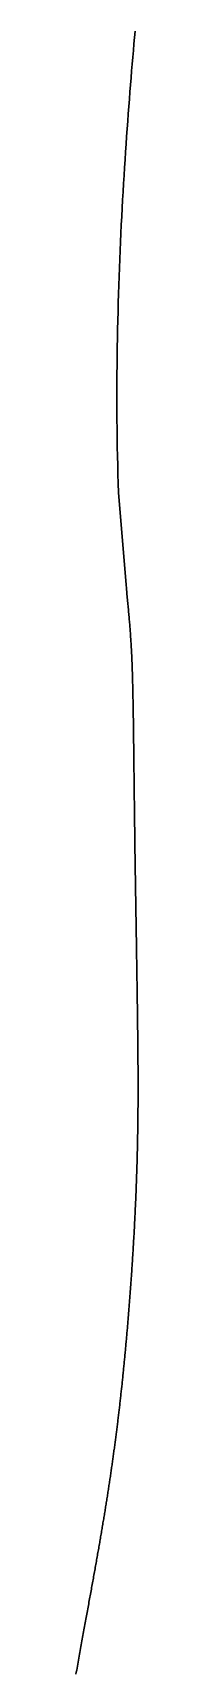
# Model space of a CAD drawing. Header units: inches. Extents: x 130170 to 284068, y 377793 to 804530.
# Drawn here: x 253784.86 to 253786.51, y 737304.74 to 737348.46 of the extents above; entities that cross this region are included whole.
import ezdxf

# ---------------------------------------------------------------- set-up
doc = ezdxf.new("R2010")
doc.units = ezdxf.units.IN
doc.header["$MEASUREMENT"] = 0
doc.layers.add('muni_il', color=7, linetype='Continuous')

msp = doc.modelspace()

# ---------------------------------------------------------------- linework, layer by layer
at = {"layer": 'muni_il'}
for points in [[(253786.435, 737348.509), (253786.42, 737348.338), (253786.405, 737348.165), (253786.389, 737347.989), (253786.374, 737347.811), (253786.359, 737347.631), (253786.344, 737347.449), (253786.328, 737347.264), (253786.313, 737347.076), (253786.298, 737346.887), (253786.283, 737346.695), (253786.268, 737346.501), (253786.254, 737346.305), (253786.239, 737346.106), (253786.225, 737345.906), (253786.211, 737345.703), (253786.196, 737345.498), (253786.183, 737345.291), (253786.169, 737345.082), (253786.156, 737344.871), (253786.143, 737344.658), (253786.13, 737344.444), (253786.117, 737344.227), (253786.105, 737344.009), (253786.093, 737343.789), (253786.081, 737343.567), (253786.07, 737343.344), (253786.059, 737343.119), (253786.049, 737342.893), (253786.039, 737342.665), (253786.029, 737342.436), (253786.02, 737342.205), (253786.012, 737341.974), (253786.004, 737341.741), (253785.996, 737341.507), (253785.989, 737341.272), (253785.982, 737341.037), (253785.976, 737340.8), (253785.971, 737340.562), (253785.967, 737340.324), (253785.962, 737340.085), (253785.959, 737339.846), (253785.956, 737339.606), (253785.954, 737339.365), (253785.953, 737339.124), (253785.952, 737338.883), (253785.952, 737338.641), (253785.953, 737338.399), (253785.954, 737338.157), (253785.956, 737337.914), (253785.959, 737337.672), (253785.963, 737337.429), (253785.967, 737337.186), (253785.973, 737336.944), (253785.979, 737336.701), (253785.985, 737336.458), (253785.993, 737336.215), (253786.195, 737333.758), (253786.203, 737333.671), (253786.207, 737333.627), (253786.212, 737333.583), (253786.216, 737333.539), (253786.22, 737333.496), (253786.224, 737333.452), (253786.229, 737333.409), (253786.233, 737333.365), (253786.237, 737333.323), (253786.241, 737333.28), (253786.245, 737333.237), (253786.249, 737333.195), (253786.253, 737333.153), (253786.257, 737333.112), (253786.26, 737333.07), (253786.264, 737333.029), (253786.268, 737332.988), (253786.271, 737332.948), (253786.275, 737332.907), (253786.279, 737332.867), (253786.282, 737332.827), (253786.285, 737332.788), (253786.289, 737332.748), (253786.292, 737332.709), (253786.295, 737332.669), (253786.298, 737332.63), (253786.301, 737332.591), (253786.304, 737332.553), (253786.307, 737332.514), (253786.31, 737332.475), (253786.313, 737332.436), (253786.315, 737332.397), (253786.318, 737332.359), (253786.321, 737332.32), (253786.323, 737332.281), (253786.326, 737332.242), (253786.328, 737332.203), (253786.33, 737332.164), (253786.333, 737332.125), (253786.335, 737332.086), (253786.337, 737332.046), (253786.339, 737332.006), (253786.341, 737331.966), (253786.343, 737331.926), (253786.345, 737331.886), (253786.347, 737331.845), (253786.349, 737331.804), (253786.351, 737331.763), (253786.352, 737331.721), (253786.354, 737331.679), (253786.356, 737331.637), (253786.357, 737331.594), (253786.359, 737331.551), (253786.361, 737331.507), (253786.362, 737331.463), (253786.363, 737331.419), (253786.365, 737331.374), (253786.366, 737331.329), (253786.368, 737331.283), (253786.369, 737331.236), (253786.37, 737331.189), (253786.371, 737331.142), (253786.372, 737331.094), (253786.374, 737331.045), (253786.375, 737330.996), (253786.376, 737330.946), (253786.377, 737330.896), (253786.378, 737330.845), (253786.379, 737330.793), (253786.38, 737330.741), (253786.381, 737330.688), (253786.382, 737330.634), (253786.383, 737330.58), (253786.384, 737330.525), (253786.385, 737330.47), (253786.386, 737330.414), (253786.386, 737330.357), (253786.387, 737330.299), (253786.388, 737330.241), (253786.389, 737330.182), (253786.39, 737330.123), (253786.391, 737330.063), (253786.392, 737330.002), (253786.392, 737329.94), (253786.393, 737329.878), (253786.394, 737329.815), (253786.395, 737329.751), (253786.395, 737329.687), (253786.396, 737329.622), (253786.397, 737329.557), (253786.398, 737329.491), (253786.399, 737329.424), (253786.399, 737329.356), (253786.4, 737329.288), (253786.401, 737329.22), (253786.402, 737329.15), (253786.403, 737329.081), (253786.403, 737329.01), (253786.404, 737328.939), (253786.405, 737328.868), (253786.406, 737328.796), (253786.407, 737328.723), (253786.408, 737328.65), (253786.408, 737328.577), (253786.409, 737328.502), (253786.41, 737328.428), (253786.411, 737328.353), (253786.412, 737328.277), (253786.413, 737328.202), (253786.414, 737328.125), (253786.415, 737328.049), (253786.416, 737327.972), (253786.417, 737327.894), (253786.418, 737327.817), (253786.418, 737327.739), (253786.419, 737327.66), (253786.421, 737327.582), (253786.422, 737327.503), (253786.423, 737327.424), (253786.424, 737327.345), (253786.425, 737327.265), (253786.426, 737327.185), (253786.427, 737327.105), (253786.428, 737327.025), (253786.429, 737326.945), (253786.43, 737326.865), (253786.431, 737326.784), (253786.432, 737326.704), (253786.433, 737326.623), (253786.435, 737326.543), (253786.436, 737326.462), (253786.437, 737326.382), (253786.438, 737326.301), (253786.439, 737326.22), (253786.44, 737326.14), (253786.442, 737326.059), (253786.443, 737325.979), (253786.444, 737325.898), (253786.445, 737325.818), (253786.446, 737325.738), (253786.447, 737325.658), (253786.449, 737325.578), (253786.45, 737325.498), (253786.451, 737325.419), (253786.452, 737325.339), (253786.454, 737325.26), (253786.455, 737325.181), (253786.456, 737325.102), (253786.457, 737325.024), (253786.459, 737324.946), (253786.46, 737324.868), (253786.461, 737324.79), (253786.462, 737324.713), (253786.464, 737324.636), (253786.465, 737324.559), (253786.466, 737324.482), (253786.467, 737324.406), (253786.469, 737324.33), (253786.47, 737324.255), (253786.471, 737324.18), (253786.472, 737324.105), (253786.473, 737324.03), (253786.475, 737323.956), (253786.476, 737323.883), (253786.477, 737323.809), (253786.478, 737323.736), (253786.479, 737323.664), (253786.48, 737323.592), (253786.481, 737323.52), (253786.483, 737323.449), (253786.484, 737323.378), (253786.485, 737323.307), (253786.486, 737323.237), (253786.487, 737323.167), (253786.488, 737323.098), (253786.489, 737323.029), (253786.49, 737322.961), (253786.491, 737322.893), (253786.492, 737322.826), (253786.493, 737322.758), (253786.494, 737322.692), (253786.495, 737322.625), (253786.496, 737322.56), (253786.497, 737322.494), (253786.498, 737322.429), (253786.499, 737322.365), (253786.5, 737322.301), (253786.5, 737322.237), (253786.501, 737322.174), (253786.502, 737322.111), (253786.503, 737322.048), (253786.503, 737321.986), (253786.504, 737321.925), (253786.505, 737321.864), (253786.506, 737321.803), (253786.506, 737321.742), (253786.507, 737321.683), (253786.507, 737321.623), (253786.508, 737321.564), (253786.509, 737321.505), (253786.509, 737321.447), (253786.51, 737321.389), (253786.51, 737321.331), (253786.511, 737321.274), (253786.511, 737321.217), (253786.511, 737321.16), (253786.512, 737321.104), (253786.512, 737321.049), (253786.512, 737320.993), (253786.513, 737320.938), (253786.513, 737320.883), (253786.513, 737320.829), (253786.514, 737320.775), (253786.514, 737320.721), (253786.514, 737320.668), (253786.514, 737320.614), (253786.514, 737320.562), (253786.514, 737320.509), (253786.514, 737320.457), (253786.514, 737320.405), (253786.514, 737320.353), (253786.514, 737320.302), (253786.514, 737320.251), (253786.514, 737320.2), (253786.514, 737320.15), (253786.514, 737320.1), (253786.514, 737320.05), (253786.513, 737320), (253786.513, 737319.95), (253786.513, 737319.901), (253786.513, 737319.852), (253786.512, 737319.803), (253786.512, 737319.755), (253786.511, 737319.707), (253786.511, 737319.659), (253786.511, 737319.611), (253786.51, 737319.563), (253786.51, 737319.516), (253786.509, 737319.468), (253786.509, 737319.421), (253786.508, 737319.374), (253786.507, 737319.328), (253786.507, 737319.281), (253786.506, 737319.235), (253786.505, 737319.189), (253786.505, 737319.143), (253786.504, 737319.097), (253786.503, 737319.051), (253786.502, 737319.006), (253786.501, 737318.96), (253786.501, 737318.915), (253786.5, 737318.87), (253786.499, 737318.825), (253786.498, 737318.78), (253786.497, 737318.736), (253786.496, 737318.691), (253786.495, 737318.647), (253786.494, 737318.603), (253786.493, 737318.558), (253786.491, 737318.514), (253786.49, 737318.47), (253786.489, 737318.427), (253786.488, 737318.383), (253786.487, 737318.339), (253786.485, 737318.296), (253786.484, 737318.252), (253786.483, 737318.209), (253786.481, 737318.166), (253786.48, 737318.123), (253786.479, 737318.08), (253786.477, 737318.037), (253786.476, 737317.994), (253786.475, 737317.951), (253786.473, 737317.908), (253786.472, 737317.866), (253786.47, 737317.823), (253786.468, 737317.781), (253786.467, 737317.738), (253786.465, 737317.696), (253786.464, 737317.654), (253786.462, 737317.612), (253786.46, 737317.57), (253786.458, 737317.527), (253786.457, 737317.486), (253786.455, 737317.444), (253786.453, 737317.402), (253786.452, 737317.36), (253786.45, 737317.318), (253786.448, 737317.276), (253786.446, 737317.235), (253786.444, 737317.193), (253786.442, 737317.152), (253786.44, 737317.11), (253786.438, 737317.069), (253786.436, 737317.027), (253786.434, 737316.986), (253786.432, 737316.945), (253786.43, 737316.904), (253786.428, 737316.862), (253786.426, 737316.821), (253786.424, 737316.78), (253786.422, 737316.739), (253786.42, 737316.698), (253786.418, 737316.657), (253786.416, 737316.616), (253786.413, 737316.576), (253786.411, 737316.535), (253786.409, 737316.494), (253786.407, 737316.453), (253786.404, 737316.413), (253786.402, 737316.372), (253786.4, 737316.332), (253786.397, 737316.291), (253786.395, 737316.251), (253786.393, 737316.21), (253786.39, 737316.17), (253786.388, 737316.129), (253786.385, 737316.089), (253786.383, 737316.049), (253786.381, 737316.009), (253786.378, 737315.969), (253786.376, 737315.929), (253786.373, 737315.888), (253786.371, 737315.849), (253786.368, 737315.809), (253786.366, 737315.769), (253786.363, 737315.729), (253786.361, 737315.689), (253786.358, 737315.649), (253786.355, 737315.61), (253786.353, 737315.57), (253786.35, 737315.53), (253786.347, 737315.491), (253786.345, 737315.451), (253786.342, 737315.412), (253786.339, 737315.372), (253786.337, 737315.333), (253786.334, 737315.293), (253786.331, 737315.254), (253786.328, 737315.215), (253786.326, 737315.176), (253786.323, 737315.137), (253786.32, 737315.098), (253786.317, 737315.058), (253786.314, 737315.02), (253786.311, 737314.981), (253786.309, 737314.942), (253786.306, 737314.903), (253786.303, 737314.864), (253786.3, 737314.825), (253786.297, 737314.787), (253786.294, 737314.748), (253786.291, 737314.709), (253786.288, 737314.671), (253786.285, 737314.633), (253786.282, 737314.594), (253786.279, 737314.556), (253786.276, 737314.518), (253786.273, 737314.479), (253786.27, 737314.441), (253786.267, 737314.403), (253786.264, 737314.365), (253786.261, 737314.327), (253786.258, 737314.289), (253786.255, 737314.251), (253786.252, 737314.213), (253786.249, 737314.175), (253786.246, 737314.137), (253786.242, 737314.1), (253786.239, 737314.062), (253786.236, 737314.024), (253786.233, 737313.987), (253786.23, 737313.949), (253786.226, 737313.912), (253786.223, 737313.875), (253786.22, 737313.837), (253786.217, 737313.8), (253786.214, 737313.763), (253786.21, 737313.726), (253786.207, 737313.689), (253786.204, 737313.652), (253786.2, 737313.615), (253786.197, 737313.578), (253786.194, 737313.541), (253786.19, 737313.504), (253786.187, 737313.467), (253786.184, 737313.43), (253786.18, 737313.394), (253786.177, 737313.357), (253786.173, 737313.321), (253786.17, 737313.284), (253786.167, 737313.248), (253786.163, 737313.211), (253786.16, 737313.175), (253786.156, 737313.138), (253786.153, 737313.102), (253786.149, 737313.066), (253786.146, 737313.03), (253786.142, 737312.994), (253786.139, 737312.958), (253786.135, 737312.922), (253786.131, 737312.886), (253786.128, 737312.85), (253786.124, 737312.814), (253786.121, 737312.778), (253786.117, 737312.742), (253786.113, 737312.707), (253786.11, 737312.671), (253786.106, 737312.635), (253786.102, 737312.6), (253786.099, 737312.564), (253786.095, 737312.529), (253786.091, 737312.493), (253786.088, 737312.458), (253786.084, 737312.422), (253786.08, 737312.387), (253786.076, 737312.352), (253786.072, 737312.317), (253786.069, 737312.281), (253786.065, 737312.246), (253786.061, 737312.211), (253786.057, 737312.176), (253786.053, 737312.141), (253786.049, 737312.106), (253786.045, 737312.071), (253786.042, 737312.036), (253786.038, 737312.001), (253786.034, 737311.966), (253786.03, 737311.931), (253786.026, 737311.897), (253786.022, 737311.862), (253786.018, 737311.827), (253786.014, 737311.792), (253786.01, 737311.758), (253786.005, 737311.723), (253786.002, 737311.688), (253785.997, 737311.654), (253785.993, 737311.619), (253785.989, 737311.585), (253785.985, 737311.55), (253785.981, 737311.516), (253785.977, 737311.481), (253785.973, 737311.446), (253785.968, 737311.412), (253785.964, 737311.378), (253785.96, 737311.343), (253785.956, 737311.309), (253785.951, 737311.274), (253785.947, 737311.24), (253785.943, 737311.206), (253785.938, 737311.171), (253785.934, 737311.137), (253785.929, 737311.103), (253785.925, 737311.068), (253785.921, 737311.034), (253785.916, 737311), (253785.912, 737310.966), (253785.907, 737310.931), (253785.903, 737310.897), (253785.898, 737310.863), (253785.894, 737310.829), (253785.889, 737310.794), (253785.885, 737310.76), (253785.88, 737310.726), (253785.875, 737310.692), (253785.871, 737310.657), (253785.866, 737310.623), (253785.861, 737310.589), (253785.857, 737310.555), (253785.852, 737310.52), (253785.847, 737310.486), (253785.843, 737310.452), (253785.838, 737310.417), (253785.833, 737310.383), (253785.828, 737310.349), (253785.823, 737310.314), (253785.818, 737310.28), (253785.813, 737310.246), (253785.808, 737310.211), (253785.804, 737310.177), (253785.799, 737310.142), (253785.793, 737310.108), (253785.788, 737310.073), (253785.783, 737310.039), (253785.778, 737310.004), (253785.773, 737309.97), (253785.768, 737309.935), (253785.763, 737309.901), (253785.758, 737309.866), (253785.753, 737309.831), (253785.747, 737309.796), (253785.742, 737309.761), (253785.737, 737309.727), (253785.731, 737309.692), (253785.726, 737309.657), (253785.721, 737309.622), (253785.715, 737309.587), (253785.71, 737309.552), (253785.705, 737309.517), (253785.699, 737309.482), (253785.694, 737309.447), (253785.688, 737309.411), (253785.682, 737309.376), (253785.677, 737309.341), (253785.671, 737309.305), (253785.666, 737309.27), (253785.66, 737309.234), (253785.654, 737309.199), (253785.649, 737309.163), (253785.643, 737309.127), (253785.637, 737309.091), (253785.631, 737309.056), (253785.625, 737309.02), (253785.619, 737308.984), (253785.613, 737308.947), (253785.608, 737308.911), (253785.602, 737308.875), (253785.595, 737308.839), (253785.59, 737308.802), (253785.583, 737308.766), (253785.577, 737308.729), (253785.571, 737308.692), (253785.565, 737308.656), (253785.559, 737308.619), (253785.553, 737308.582), (253785.546, 737308.545), (253785.54, 737308.508), (253785.534, 737308.47), (253785.527, 737308.433), (253785.521, 737308.395), (253785.515, 737308.358), (253785.508, 737308.32), (253785.502, 737308.282), (253785.495, 737308.245), (253785.488, 737308.207), (253785.482, 737308.168), (253785.475, 737308.13), (253785.469, 737308.092), (253785.462, 737308.053), (253785.455, 737308.015), (253785.448, 737307.976), (253785.441, 737307.937), (253785.435, 737307.898), (253785.428, 737307.859), (253785.421, 737307.819), (253785.414, 737307.78), (253785.407, 737307.74), (253785.4, 737307.701), (253785.393, 737307.661), (253785.386, 737307.621), (253785.378, 737307.58), (253785.371, 737307.54), (253785.364, 737307.5), (253785.357, 737307.459), (253785.349, 737307.418), (253785.342, 737307.377), (253785.335, 737307.336), (253785.327, 737307.295), (253785.32, 737307.253), (253785.312, 737307.211), (253785.305, 737307.17), (253785.297, 737307.127), (253785.289, 737307.085), (253785.282, 737307.043), (253785.274, 737307), (253785.266, 737306.957), (253785.259, 737306.915), (253785.251, 737306.871), (253785.243, 737306.828), (253785.235, 737306.784), (253785.227, 737306.741), (253785.219, 737306.697), (253785.211, 737306.652), (253785.203, 737306.608), (253785.195, 737306.564), (253785.187, 737306.519), (253785.178, 737306.474), (253785.17, 737306.428), (253785.162, 737306.383), (253785.154, 737306.337), (253785.145, 737306.291), (253785.137, 737306.245), (253785.128, 737306.198), (253785.12, 737306.152), (253785.111, 737306.105), (253785.103, 737306.058), (253785.094, 737306.01), (253785.085, 737305.963), (253785.077, 737305.915), (253785.068, 737305.866), (253785.059, 737305.818), (253785.05, 737305.769), (253785.041, 737305.72), (253785.032, 737305.671), (253785.024, 737305.621), (253785.015, 737305.572), (253785.005, 737305.522), (253784.996, 737305.471), (253784.987, 737305.42), (253784.978, 737305.37), (253784.969, 737305.318), (253784.959, 737305.267), (253784.95, 737305.215), (253784.941, 737305.163), (253784.932, 737305.111), (253784.922, 737305.058), (253784.913, 737305.005), (253784.903, 737304.951), (253784.894, 737304.898), (253784.884, 737304.844), (253784.874, 737304.79), (253784.865, 737304.735)], [(253784.865, 737304.735), (253784.874, 737304.79), (253784.884, 737304.844), (253784.894, 737304.898), (253784.903, 737304.951), (253784.913, 737305.005), (253784.922, 737305.058), (253784.932, 737305.111), (253784.941, 737305.163), (253784.95, 737305.215), (253784.959, 737305.267), (253784.969, 737305.318), (253784.978, 737305.37), (253784.987, 737305.42), (253784.996, 737305.471), (253785.005, 737305.522), (253785.015, 737305.572), (253785.024, 737305.621), (253785.032, 737305.671), (253785.041, 737305.72), (253785.05, 737305.769), (253785.059, 737305.818), (253785.068, 737305.866), (253785.077, 737305.915), (253785.085, 737305.963), (253785.094, 737306.01), (253785.103, 737306.058), (253785.111, 737306.105), (253785.12, 737306.152), (253785.128, 737306.198), (253785.137, 737306.245), (253785.145, 737306.291), (253785.154, 737306.337), (253785.162, 737306.383), (253785.17, 737306.428), (253785.178, 737306.474), (253785.187, 737306.519), (253785.195, 737306.564), (253785.203, 737306.608), (253785.211, 737306.652), (253785.219, 737306.697), (253785.227, 737306.741), (253785.235, 737306.784), (253785.243, 737306.828), (253785.251, 737306.871), (253785.259, 737306.915), (253785.266, 737306.957), (253785.274, 737307), (253785.282, 737307.043), (253785.289, 737307.085), (253785.297, 737307.127), (253785.305, 737307.17), (253785.312, 737307.211), (253785.32, 737307.253), (253785.327, 737307.295), (253785.335, 737307.336), (253785.342, 737307.377), (253785.349, 737307.418), (253785.357, 737307.459), (253785.364, 737307.5), (253785.371, 737307.54), (253785.378, 737307.58), (253785.386, 737307.621), (253785.393, 737307.661), (253785.4, 737307.701), (253785.407, 737307.74), (253785.414, 737307.78), (253785.421, 737307.819), (253785.428, 737307.859), (253785.435, 737307.898), (253785.441, 737307.937), (253785.448, 737307.976), (253785.455, 737308.015), (253785.462, 737308.053), (253785.469, 737308.092), (253785.475, 737308.13), (253785.482, 737308.168), (253785.488, 737308.207), (253785.495, 737308.245), (253785.502, 737308.282), (253785.508, 737308.32), (253785.515, 737308.358), (253785.521, 737308.395), (253785.527, 737308.433), (253785.534, 737308.47), (253785.54, 737308.508), (253785.546, 737308.545), (253785.553, 737308.582), (253785.559, 737308.619), (253785.565, 737308.656), (253785.571, 737308.692), (253785.577, 737308.729), (253785.583, 737308.766), (253785.59, 737308.802), (253785.595, 737308.839), (253785.602, 737308.875), (253785.608, 737308.911), (253785.613, 737308.947), (253785.619, 737308.984), (253785.625, 737309.02), (253785.631, 737309.056), (253785.637, 737309.091), (253785.643, 737309.127), (253785.649, 737309.163), (253785.654, 737309.199), (253785.66, 737309.234), (253785.666, 737309.27), (253785.671, 737309.305), (253785.677, 737309.341), (253785.682, 737309.376), (253785.688, 737309.411), (253785.694, 737309.447), (253785.699, 737309.482), (253785.705, 737309.517), (253785.71, 737309.552), (253785.715, 737309.587), (253785.721, 737309.622), (253785.726, 737309.657), (253785.731, 737309.692), (253785.737, 737309.727), (253785.742, 737309.761), (253785.747, 737309.796), (253785.753, 737309.831), (253785.758, 737309.866), (253785.763, 737309.901), (253785.768, 737309.935), (253785.773, 737309.97), (253785.778, 737310.004), (253785.783, 737310.039), (253785.788, 737310.073), (253785.793, 737310.108), (253785.799, 737310.142), (253785.804, 737310.177), (253785.808, 737310.211), (253785.813, 737310.246), (253785.818, 737310.28), (253785.823, 737310.314), (253785.828, 737310.349), (253785.833, 737310.383), (253785.838, 737310.417), (253785.843, 737310.452), (253785.847, 737310.486), (253785.852, 737310.52), (253785.857, 737310.555), (253785.861, 737310.589), (253785.866, 737310.623), (253785.871, 737310.657), (253785.875, 737310.692), (253785.88, 737310.726), (253785.885, 737310.76), (253785.889, 737310.794), (253785.894, 737310.829), (253785.898, 737310.863), (253785.903, 737310.897), (253785.907, 737310.931), (253785.912, 737310.966), (253785.916, 737311), (253785.921, 737311.034), (253785.925, 737311.068), (253785.929, 737311.103), (253785.934, 737311.137), (253785.938, 737311.171), (253785.943, 737311.206), (253785.947, 737311.24), (253785.951, 737311.274), (253785.956, 737311.309), (253785.96, 737311.343), (253785.964, 737311.378), (253785.968, 737311.412), (253785.973, 737311.446), (253785.977, 737311.481), (253785.981, 737311.516), (253785.985, 737311.55), (253785.989, 737311.585), (253785.993, 737311.619), (253785.997, 737311.654), (253786.002, 737311.688), (253786.005, 737311.723), (253786.01, 737311.758), (253786.014, 737311.792), (253786.018, 737311.827), (253786.022, 737311.862), (253786.026, 737311.897), (253786.03, 737311.931), (253786.034, 737311.966), (253786.038, 737312.001), (253786.042, 737312.036), (253786.045, 737312.071), (253786.049, 737312.106), (253786.053, 737312.141), (253786.057, 737312.176), (253786.061, 737312.211), (253786.065, 737312.246), (253786.069, 737312.281), (253786.072, 737312.317), (253786.076, 737312.352), (253786.08, 737312.387), (253786.084, 737312.422), (253786.088, 737312.458), (253786.091, 737312.493), (253786.095, 737312.529), (253786.099, 737312.564), (253786.102, 737312.6), (253786.106, 737312.635), (253786.11, 737312.671), (253786.113, 737312.707), (253786.117, 737312.742), (253786.121, 737312.778), (253786.124, 737312.814), (253786.128, 737312.85), (253786.131, 737312.886), (253786.135, 737312.922), (253786.139, 737312.958), (253786.142, 737312.994), (253786.146, 737313.03), (253786.149, 737313.066), (253786.153, 737313.102), (253786.156, 737313.138), (253786.16, 737313.175), (253786.163, 737313.211), (253786.167, 737313.248), (253786.17, 737313.284), (253786.173, 737313.321), (253786.177, 737313.357), (253786.18, 737313.394), (253786.184, 737313.43), (253786.187, 737313.467), (253786.19, 737313.504), (253786.194, 737313.541), (253786.197, 737313.578), (253786.2, 737313.615), (253786.204, 737313.652), (253786.207, 737313.689), (253786.21, 737313.726), (253786.214, 737313.763), (253786.217, 737313.8), (253786.22, 737313.837), (253786.223, 737313.875), (253786.226, 737313.912), (253786.23, 737313.949), (253786.233, 737313.987), (253786.236, 737314.024), (253786.239, 737314.062), (253786.242, 737314.1), (253786.246, 737314.137), (253786.249, 737314.175), (253786.252, 737314.213), (253786.255, 737314.251), (253786.258, 737314.289), (253786.261, 737314.327), (253786.264, 737314.365), (253786.267, 737314.403), (253786.27, 737314.441), (253786.273, 737314.479), (253786.276, 737314.518), (253786.279, 737314.556), (253786.282, 737314.594), (253786.285, 737314.633), (253786.288, 737314.671), (253786.291, 737314.709), (253786.294, 737314.748), (253786.297, 737314.787), (253786.3, 737314.825), (253786.303, 737314.864), (253786.306, 737314.903), (253786.309, 737314.942), (253786.311, 737314.981), (253786.314, 737315.02), (253786.317, 737315.058), (253786.32, 737315.098), (253786.323, 737315.137), (253786.326, 737315.176), (253786.328, 737315.215), (253786.331, 737315.254), (253786.334, 737315.293), (253786.337, 737315.333), (253786.339, 737315.372), (253786.342, 737315.412), (253786.345, 737315.451), (253786.347, 737315.491), (253786.35, 737315.53), (253786.353, 737315.57), (253786.355, 737315.61), (253786.358, 737315.649), (253786.361, 737315.689), (253786.363, 737315.729), (253786.366, 737315.769), (253786.368, 737315.809), (253786.371, 737315.849), (253786.373, 737315.888), (253786.376, 737315.929), (253786.378, 737315.969), (253786.381, 737316.009), (253786.383, 737316.049), (253786.385, 737316.089), (253786.388, 737316.129), (253786.39, 737316.17), (253786.393, 737316.21), (253786.395, 737316.251), (253786.397, 737316.291), (253786.4, 737316.332), (253786.402, 737316.372), (253786.404, 737316.413), (253786.407, 737316.453), (253786.409, 737316.494), (253786.411, 737316.535), (253786.413, 737316.576), (253786.416, 737316.616), (253786.418, 737316.657), (253786.42, 737316.698), (253786.422, 737316.739), (253786.424, 737316.78), (253786.426, 737316.821), (253786.428, 737316.862), (253786.43, 737316.904), (253786.432, 737316.945), (253786.434, 737316.986), (253786.436, 737317.027), (253786.438, 737317.069), (253786.44, 737317.11), (253786.442, 737317.152), (253786.444, 737317.193), (253786.446, 737317.235), (253786.448, 737317.276), (253786.45, 737317.318), (253786.452, 737317.36), (253786.453, 737317.402), (253786.455, 737317.444), (253786.457, 737317.486), (253786.458, 737317.527), (253786.46, 737317.57), (253786.462, 737317.612), (253786.464, 737317.654), (253786.465, 737317.696), (253786.467, 737317.738), (253786.468, 737317.781), (253786.47, 737317.823), (253786.472, 737317.866), (253786.473, 737317.908), (253786.475, 737317.951), (253786.476, 737317.994), (253786.477, 737318.037), (253786.479, 737318.08), (253786.48, 737318.123), (253786.481, 737318.166), (253786.483, 737318.209), (253786.484, 737318.252), (253786.485, 737318.296), (253786.487, 737318.339), (253786.488, 737318.383), (253786.489, 737318.427), (253786.49, 737318.47), (253786.491, 737318.514), (253786.493, 737318.558), (253786.494, 737318.603), (253786.495, 737318.647), (253786.496, 737318.691), (253786.497, 737318.736), (253786.498, 737318.78), (253786.499, 737318.825), (253786.5, 737318.87), (253786.501, 737318.915), (253786.501, 737318.96), (253786.502, 737319.006), (253786.503, 737319.051), (253786.504, 737319.097), (253786.505, 737319.143), (253786.505, 737319.189), (253786.506, 737319.235), (253786.507, 737319.281), (253786.507, 737319.328), (253786.508, 737319.374), (253786.509, 737319.421), (253786.509, 737319.468), (253786.51, 737319.516), (253786.51, 737319.563), (253786.511, 737319.611), (253786.511, 737319.659), (253786.511, 737319.707), (253786.512, 737319.755), (253786.512, 737319.803), (253786.513, 737319.852), (253786.513, 737319.901), (253786.513, 737319.95), (253786.513, 737320), (253786.514, 737320.05), (253786.514, 737320.1), (253786.514, 737320.15), (253786.514, 737320.2), (253786.514, 737320.251), (253786.514, 737320.302), (253786.514, 737320.353), (253786.514, 737320.405), (253786.514, 737320.457), (253786.514, 737320.509), (253786.514, 737320.562), (253786.514, 737320.614), (253786.514, 737320.668), (253786.514, 737320.721), (253786.514, 737320.775), (253786.513, 737320.829), (253786.513, 737320.883), (253786.513, 737320.938), (253786.512, 737320.993), (253786.512, 737321.049), (253786.512, 737321.104), (253786.511, 737321.16), (253786.511, 737321.217), (253786.511, 737321.274), (253786.51, 737321.331), (253786.51, 737321.389), (253786.509, 737321.447), (253786.509, 737321.505), (253786.508, 737321.564), (253786.507, 737321.623), (253786.507, 737321.683), (253786.506, 737321.742), (253786.506, 737321.803), (253786.505, 737321.864), (253786.504, 737321.925), (253786.503, 737321.986), (253786.503, 737322.048), (253786.502, 737322.111), (253786.501, 737322.174), (253786.5, 737322.237), (253786.5, 737322.301), (253786.499, 737322.365), (253786.498, 737322.429), (253786.497, 737322.494), (253786.496, 737322.56), (253786.495, 737322.625), (253786.494, 737322.692), (253786.493, 737322.758), (253786.492, 737322.826), (253786.491, 737322.893), (253786.49, 737322.961), (253786.489, 737323.029), (253786.488, 737323.098), (253786.487, 737323.167), (253786.486, 737323.237), (253786.485, 737323.307), (253786.484, 737323.378), (253786.483, 737323.449), (253786.481, 737323.52), (253786.48, 737323.592), (253786.479, 737323.664), (253786.478, 737323.736), (253786.477, 737323.809), (253786.476, 737323.883), (253786.475, 737323.956), (253786.473, 737324.03), (253786.472, 737324.105), (253786.471, 737324.18), (253786.47, 737324.255), (253786.469, 737324.33), (253786.467, 737324.406), (253786.466, 737324.482), (253786.465, 737324.559), (253786.464, 737324.636), (253786.462, 737324.713), (253786.461, 737324.79), (253786.46, 737324.868), (253786.459, 737324.946), (253786.457, 737325.024), (253786.456, 737325.102), (253786.455, 737325.181), (253786.454, 737325.26), (253786.452, 737325.339), (253786.451, 737325.419), (253786.45, 737325.498), (253786.449, 737325.578), (253786.447, 737325.658), (253786.446, 737325.738), (253786.445, 737325.818), (253786.444, 737325.898), (253786.443, 737325.979), (253786.442, 737326.059), (253786.44, 737326.14), (253786.439, 737326.22), (253786.438, 737326.301), (253786.437, 737326.382), (253786.436, 737326.462), (253786.435, 737326.543), (253786.433, 737326.623), (253786.432, 737326.704), (253786.431, 737326.784), (253786.43, 737326.865), (253786.429, 737326.945), (253786.428, 737327.025), (253786.427, 737327.105), (253786.426, 737327.185), (253786.425, 737327.265), (253786.424, 737327.345), (253786.423, 737327.424), (253786.422, 737327.503), (253786.421, 737327.582), (253786.419, 737327.66), (253786.418, 737327.739), (253786.418, 737327.817), (253786.417, 737327.894), (253786.416, 737327.972), (253786.415, 737328.049), (253786.414, 737328.125), (253786.413, 737328.202), (253786.412, 737328.277), (253786.411, 737328.353), (253786.41, 737328.428), (253786.409, 737328.502), (253786.408, 737328.577), (253786.408, 737328.65), (253786.407, 737328.723), (253786.406, 737328.796), (253786.405, 737328.868), (253786.404, 737328.939), (253786.403, 737329.01), (253786.403, 737329.081), (253786.402, 737329.15), (253786.401, 737329.22), (253786.4, 737329.288), (253786.399, 737329.356), (253786.399, 737329.424), (253786.398, 737329.491), (253786.397, 737329.557), (253786.396, 737329.622), (253786.395, 737329.687), (253786.395, 737329.751), (253786.394, 737329.815), (253786.393, 737329.878), (253786.392, 737329.94), (253786.392, 737330.002), (253786.391, 737330.063), (253786.39, 737330.123), (253786.389, 737330.182), (253786.388, 737330.241), (253786.387, 737330.299), (253786.386, 737330.357), (253786.386, 737330.414), (253786.385, 737330.47), (253786.384, 737330.525), (253786.383, 737330.58), (253786.382, 737330.634), (253786.381, 737330.688), (253786.38, 737330.741), (253786.379, 737330.793), (253786.378, 737330.845), (253786.377, 737330.896), (253786.376, 737330.946), (253786.375, 737330.996), (253786.374, 737331.045), (253786.372, 737331.094), (253786.371, 737331.142), (253786.37, 737331.189), (253786.369, 737331.236), (253786.368, 737331.283), (253786.366, 737331.329), (253786.365, 737331.374), (253786.363, 737331.419), (253786.362, 737331.463), (253786.361, 737331.507), (253786.359, 737331.551), (253786.357, 737331.594), (253786.356, 737331.637), (253786.354, 737331.679), (253786.352, 737331.721), (253786.351, 737331.763), (253786.349, 737331.804), (253786.347, 737331.845), (253786.345, 737331.886), (253786.343, 737331.926), (253786.341, 737331.966), (253786.339, 737332.006), (253786.337, 737332.046), (253786.335, 737332.086), (253786.333, 737332.125), (253786.33, 737332.164), (253786.328, 737332.203), (253786.326, 737332.242), (253786.323, 737332.281), (253786.321, 737332.32), (253786.318, 737332.359), (253786.315, 737332.397), (253786.313, 737332.436), (253786.31, 737332.475), (253786.307, 737332.514), (253786.304, 737332.553), (253786.301, 737332.591), (253786.298, 737332.63), (253786.295, 737332.669), (253786.292, 737332.709), (253786.289, 737332.748), (253786.285, 737332.788), (253786.282, 737332.827), (253786.279, 737332.867), (253786.275, 737332.907), (253786.271, 737332.948), (253786.268, 737332.988), (253786.264, 737333.029), (253786.26, 737333.07), (253786.257, 737333.112), (253786.253, 737333.153), (253786.249, 737333.195), (253786.245, 737333.237), (253786.241, 737333.28), (253786.237, 737333.323), (253786.233, 737333.365), (253786.229, 737333.409), (253786.224, 737333.452), (253786.22, 737333.496), (253786.216, 737333.539), (253786.212, 737333.583), (253786.207, 737333.627), (253786.203, 737333.671), (253786.195, 737333.758), (253785.993, 737336.215), (253785.985, 737336.458), (253785.979, 737336.701), (253785.973, 737336.944), (253785.967, 737337.186), (253785.963, 737337.429), (253785.959, 737337.672), (253785.956, 737337.914), (253785.954, 737338.157), (253785.953, 737338.399), (253785.952, 737338.641), (253785.952, 737338.883), (253785.953, 737339.124), (253785.954, 737339.365), (253785.956, 737339.606), (253785.959, 737339.846), (253785.962, 737340.085), (253785.967, 737340.324), (253785.971, 737340.562), (253785.976, 737340.8), (253785.982, 737341.037), (253785.989, 737341.272), (253785.996, 737341.507), (253786.004, 737341.741), (253786.012, 737341.974), (253786.02, 737342.205), (253786.029, 737342.436), (253786.039, 737342.665), (253786.049, 737342.893), (253786.059, 737343.119), (253786.07, 737343.344), (253786.081, 737343.567), (253786.093, 737343.789), (253786.105, 737344.009), (253786.117, 737344.227), (253786.13, 737344.444), (253786.143, 737344.658), (253786.156, 737344.871), (253786.169, 737345.082), (253786.183, 737345.291), (253786.196, 737345.498), (253786.211, 737345.703), (253786.225, 737345.906), (253786.239, 737346.106), (253786.254, 737346.305), (253786.268, 737346.501), (253786.283, 737346.695), (253786.298, 737346.887), (253786.313, 737347.076), (253786.328, 737347.264), (253786.344, 737347.449), (253786.359, 737347.631), (253786.374, 737347.811), (253786.389, 737347.989), (253786.405, 737348.165), (253786.42, 737348.338), (253786.435, 737348.509)]]:
    msp.add_lwpolyline(points, dxfattribs=at)

doc.saveas('drawing.dxf')
